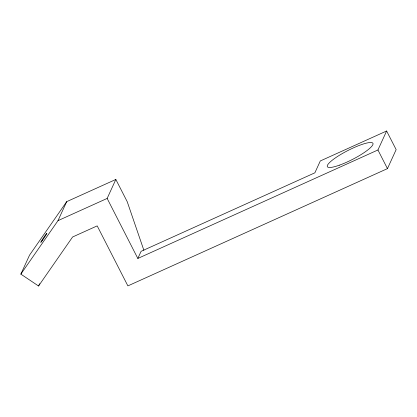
<?xml version="1.0" encoding="UTF-8"?>
<svg xmlns="http://www.w3.org/2000/svg" width="417" height="417" viewBox="0 0 417 417"><rect width="100%" height="100%" fill="white"/><g stroke="black" fill="none" stroke-linecap="round" stroke-linejoin="round"><path stroke-width="0.63" d="M115.843 179.451L107.153 198.435L137.829 258.451L141.092 251.331L314.871 172.82L320.303 160.957L386.622 130.995L396.15 149.635L387.461 168.619L127.878 285.895L97.197 225.873L72.589 236.992L38.552 286.005L20.85 274.136L29.539 255.152L66.689 201.656L115.843 179.451L127.237 201.739L143.881 250.304M20.85 274.136L57.999 220.64L66.689 201.656M38.552 286.005L39.61 283.706M137.829 258.451L377.932 149.979L386.622 130.995M57.999 220.64L107.153 198.435M377.932 149.979L387.461 168.619M339.412 165.168A25.614 5.004 -27.1 0 0 373.043 143.651A25.614 5.004 -27.1 0 0 337.958 156.198A25.614 5.004 -27.1 0 0 339.412 165.168M42.393 240.39A5.551 0.287 -56.2 0 0 46.866 233.291A5.551 0.287 -56.2 0 0 42.054 240.01A5.551 0.287 -56.2 0 0 42.393 240.39"/></g></svg>
